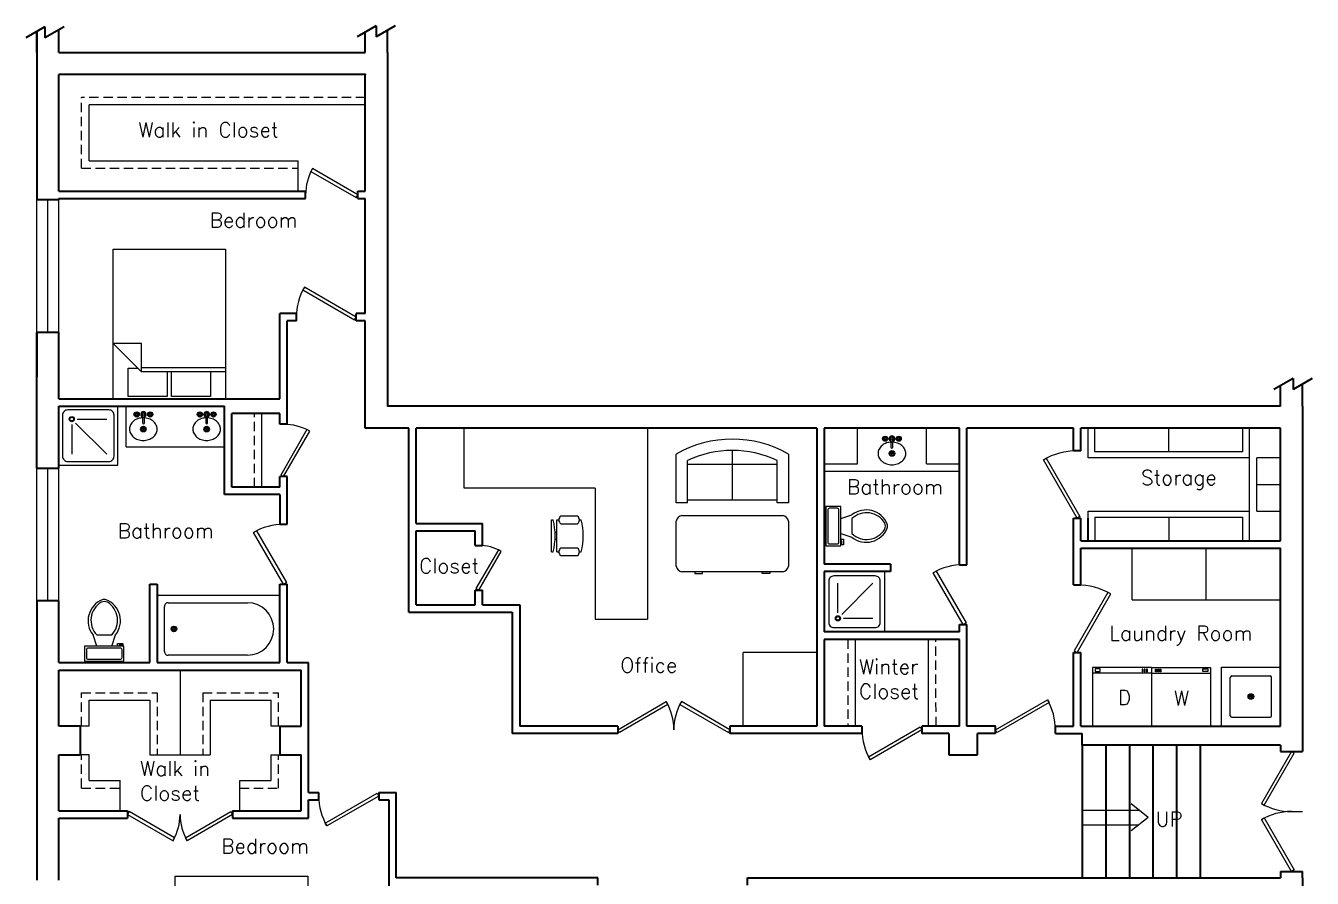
# Model space of a CAD drawing. Header units: millimetres. Extents: x -13274 to 77127, y -114744 to 1151.
# Drawn here: x 31086 to 48548, y -107272 to -95703 of the extents above; entities that cross this region are included whole.
import ezdxf

# ---------------------------------------------------------------- set-up
doc = ezdxf.new("R2010")
doc.units = ezdxf.units.MM
doc.header["$LTSCALE"] = 5
doc.linetypes.add('DASHEDX2', pattern=[38.1, 25.4, -12.7])
for name, color, linetype in [('Bathtub', 4, 'Continuous'), ('Bed', 4, 'Continuous'), ('CLoset', 1, 'Continuous'), ('Closet Hidden', 1, 'DASHEDX2'), ('Countertop', 1, 'Continuous'), ('Door', 1, 'Continuous'), ('Office', 4, 'Continuous'), ('Sink', 4, 'Continuous'), ('Storage', 1, 'Continuous'), ('text', 1, 'Continuous'), ('Toilet', 4, 'Continuous'), ('Washing Machine', 4, 'Continuous'), ('Windows', 1, 'Continuous')]:
    doc.layers.add(name, color=color, linetype=linetype)
doc.layers.add('Wall', color=7, linetype='Continuous', lineweight=35)
doc.styles.add('Roman', font='romans')

# ---------------------------------------------------------------- blocks, each defined once
blk = doc.blocks.new('Faucet - Bathroom top')
for p, q in [((-4.107, 0.125), (-4.375, 0.125)), ((-3.75, 0.4788), (-3.75, 0.75)), ((-3.5, 0.482), (-3.5, 0.75)), ((-3.1461, 0.125), (-2.875, 0.125)), ((3.143, 0.125), (2.875, 0.125)), ((3.5, 0.4788), (3.5, 0.75)), ((3.75, 0.482), (3.75, 0.75)), ((4.1039, 0.125), (4.375, 0.125)), ((-4.1039, -0.125), (-4.375, -0.125)), ((-3.75, -0.4821), (-3.75, -0.75)), ((-3.5, -0.4789), (-3.5, -0.75)), ((-3.143, -0.125), (-2.875, -0.125)), ((-0.5, -0.8639), (-0.5, -4.5)), ((0.5, -4.5), (0.5, -0.8631)), ((3.1461, -0.125), (2.875, -0.125)), ((3.5, -0.4821), (3.5, -0.75)), ((3.75, -0.4789), (3.75, -0.75)), ((4.107, -0.125), (4.375, -0.125))]:
    blk.add_line(p, q)
for centre, radius in [((-3.625, 0), 1.375), ((-4.625, 0), 0.2795), ((-3.625, 0), 0.5), ((-3.625, 1), 0.2795), ((-2.625, 0), 0.2795), ((0, 0), 0.5), ((3.625, 0), 1.375), ((2.625, 0), 0.2795), ((3.625, 0), 0.5), ((3.625, 1), 0.2795), ((4.625, 0), 0.2795), ((-3.625, -1), 0.2795), ((3.625, -1), 0.2795)]:
    blk.add_circle(centre, radius)
for centre, radius, start, end in [((-3.625, 0), 1, 105.2407, 164.2093), ((-3.625, 0), 1, 16.44125, 74.07887), ((0, 0), 1.5, 289.6514, 250.3603), ((0, 0), 1, 300.3431, 239.7554), ((3.625, 0), 1, 106.12, 164.0884), ((3.625, 0), 1, 16.23422, 73.90469), ((-3.625, 0), 1, 196.2342, 253.9047), ((-3.625, 0), 1, 286.12, 344.0884), ((0, -4.5), 0.5, 180, 0), ((3.625, 0), 1, 196.4413, 254.0789), ((3.625, 0), 1, 285.2407, 344.2093)]:
    blk.add_arc(centre, radius, start, end)
blk = doc.blocks.new('Desk - 30 x 60 in.')
at = {"linetype": 'Continuous'}
for p, q in [((-26.999995, 0), (26.999995, 0)), ((-29.999995, -27), (-29.999995, -3)), ((29.999995, -3), (29.999995, -27)), ((26.999995, -30), (-26.999995, -30)), ((-20.000005, -30), (-20.000005, -31)), ((-20.000005, -31), (-16.000005, -31)), ((-16.000005, -31), (-16.000005, -30)), ((15.999995, -31), (15.999995, -30)), ((19.999995, -31), (15.999995, -31)), ((19.999995, -30), (19.999995, -31))]:
    blk.add_line(p, q, dxfattribs=at)
for centre, start, end in [((-26.499995, -3.5), 98.1301, 171.8699), ((26.499995, -3.5), 8.130102, 81.8699), ((-26.499995, -26.5), 188.1301, 261.8699), ((26.499995, -26.5), 278.1301, 351.8699)]:
    blk.add_arc(centre, 3.535534, start, end, dxfattribs=at)
blk = doc.blocks.new('Sofa - Roundback Loveseat 5 ft.')
at = {"linetype": 'Continuous'}
for p, q in [((0, -32.44198), (0, -5.99998)), ((-24, -33.99998), (-24, -11.46958)), ((-23.9998, -13.38178), (23.99986, -13.38178)), ((24.00004, -33.99998), (24.00004, -11.46958)), ((-24, -32.44198), (24.00004, -32.44198))]:
    blk.add_line(p, q, dxfattribs=at)
for points in [[(-24, -33.99998), (-30, -33.99998), (-30, -7.99998)], [(30.00004, -7.99998), (30.00004, -33.99998), (24.00004, -33.99998)]]:
    blk.add_lwpolyline(points, dxfattribs=at)
for centre, radius, start, end in [((0, -60.24998), 60.24998, 60.13715, 119.8628), ((0, -61.38438), 55.38444, 64.32083, 115.6792)]:
    blk.add_arc(centre, radius, start, end, dxfattribs=at)
blk = doc.blocks.new('Chair - Desk')
at = {"linetype": 'Continuous'}
for p, q in [((-8.5, 0), (-8.5, -1)), ((-8.5, 0), (8.5, 0)), ((8.5, 0), (8.5, -1)), ((-10.5, -5), (-10.5, -14)), ((-8.5, -3), (-8.5, -4)), ((-8.5, -3), (8.5, -3)), ((-6.5, -14), (-6.5, -5)), ((-2, -3), (-2, -1.9355)), ((2, -1.9576), (2, -3)), ((6.5, -5), (6.5, -14)), ((8.5, -3), (8.5, -4)), ((10.5, -14), (10.5, -5)), ((-8.5, -15), (-8.5, -16)), ((8.5, -15), (8.5, -16))]:
    blk.add_line(p, q, dxfattribs=at)
for centre, radius, start, end in [((-8.5, -6.5), 2.5, 36.8699, 143.1301), ((0, 34.625), 36.625, 256.5803, 283.4197), ((8.5, -6.5), 2.5, 36.8699, 143.1301), ((-8.5, -12.5), 2.5, 216.8699, 323.1301), ((0, 19.625), 36.625, 256.5803, 283.4197), ((8.5, -12.5), 2.5, 216.8699, 323.1301)]:
    blk.add_arc(centre, radius, start, end, dxfattribs=at)

msp = doc.modelspace()

# ---------------------------------------------------------------- linework, layer by layer
for p, q in [((46320.48, -106446.031), (46091.372, -106262.118)), ((45425.16, -106346.031), (46195.906, -106346.031)), ((46320.48, -106446.031), (46091.372, -106629.944)), ((45425.16, -106546.031), (46195.906, -106546.031))]:
    msp.add_line(p, q)
at = {"layer": 'Bathtub', "linetype": 'Continuous'}
for p, q in [((32215.16, -100916.031), (31655.16, -100916.031)), ((32335.16, -101666.031), (32335.16, -100866.031)), ((31585.16, -100986.031), (31585.16, -101546.031)), ((31763.193, -101094.064), (32185.16, -101516.031)), ((31785.16, -101041.031), (32185.16, -101041.031)), ((32285.16, -101546.031), (32285.16, -100986.031)), ((31710.16, -101116.031), (31710.16, -101516.031)), ((31655.16, -101616.031), (32215.16, -101616.031)), ((31535.16, -101666.031), (32335.16, -101666.031)), ((42615.16, -103169.431), (42055.16, -103169.431)), ((42745.16, -103929.431), (42745.16, -103109.431)), ((41985.16, -103239.431), (41985.16, -103799.431)), ((42110.16, -103669.431), (42110.16, -103269.431)), ((42163.193, -103691.398), (42585.16, -103269.431)), ((42685.16, -103799.431), (42685.16, -103239.431)), ((42055.16, -103869.431), (42615.16, -103869.431)), ((42185.16, -103744.431), (42585.16, -103744.431))]:
    msp.add_line(p, q, dxfattribs=at)
at = {"layer": 'Bathtub'}
for p, q in [((32868.56, -103431.631), (34535.16, -103431.631)), ((33071.76, -103888.831), (33122.56, -103888.831)), ((33097.16, -103863.431), (33097.16, -103914.231))]:
    msp.add_line(p, q, dxfattribs=at)
for points in [[(33020.96, -103533.231), (34095.935, -103533.231)], [(32970.16, -104193.631), (32970.16, -103584.031)], [(34095.935, -104244.431), (33020.96, -104244.431)]]:
    msp.add_lwpolyline(points, dxfattribs=at)
for radius in [38.1, 25.4]:
    msp.add_circle((33097.16, -103888.831), radius, dxfattribs=at)
for centre, radius, start, end in [((33014.61, -103577.681), 44.901, 81.8699, 188.1301), ((34095.935, -103888.831), 355.6, 270, 90), ((33014.61, -104199.981), 44.901, 171.8699, 278.1301)]:
    msp.add_arc(centre, radius, start, end, dxfattribs=at)
at = {"layer": 'Bathtub', "linetype": 'Continuous'}
for centre, major_axis, start_param, end_param in [((31655.16, -100986.031), (49.497, 49.497), 0.785398163, 2.35619449), ((32215.16, -100986.031), (-49.497, 49.497), 3.926990817, 5.497787144), ((31710.16, -101041.031), (24.749, 24.749), 5.497787144, 11.780972451), ((31710.16, -101041.031), (17.678, 17.678), 5.497787144, 11.780972451), ((31655.16, -101546.031), (-49.497, 49.497), 0.785398163, 2.35619449), ((32215.16, -101546.031), (49.497, 49.497), 3.926990817, 5.497787144), ((42055.16, -103239.431), (-49.497, -49.497), 3.926990817, 5.497787144), ((42615.16, -103239.431), (-49.497, 49.497), 3.926990817, 5.497787144), ((42110.16, -103744.431), (-24.749, 24.749), 5.497787144, 11.780972451), ((42110.16, -103744.431), (-17.678, 17.678), 5.497787144, 11.780972451), ((42055.16, -103799.431), (-49.497, 49.497), 0.785398163, 2.35619449), ((42615.16, -103799.431), (-49.497, -49.497), 0.785398163, 2.35619449)]:
    msp.add_ellipse(centre, major_axis=major_axis, ratio=1, start_param=start_param, end_param=end_param, dxfattribs=at)
at = {"layer": 'Bed', "linetype": 'Continuous'}
for p, q in [((32273.16, -98734.03), (33797.16, -98734.03)), ((32273.16, -100766.031), (32273.16, -98734.03)), ((33797.16, -98734.03), (33797.16, -100766.031)), ((32273.16, -100014.191), (32659.24, -100400.271)), ((32659.24, -100014.191), (32273.16, -100014.191)), ((32659.24, -100400.271), (32659.24, -100014.191)), ((32476.36, -100349.471), (32608.456, -100349.471)), ((32476.36, -100735.551), (32476.36, -100349.471)), ((32659.24, -100339.311), (33797.16, -100339.311)), ((33797.16, -100400.271), (32659.24, -100400.271)), ((33004.68, -100400.271), (33004.68, -100735.551)), ((33065.641, -100735.551), (33065.641, -100400.271)), ((33593.96, -100400.271), (33593.96, -100735.551)), ((33004.68, -100735.551), (32476.36, -100735.551)), ((33593.96, -100735.551), (33065.641, -100735.551)), ((33115.161, -107244.03), (34915.16, -107244.03)), ((33115.161, -109276.031), (33115.161, -107244.03)), ((34915.16, -107244.03), (34915.16, -109276.031))]:
    msp.add_line(p, q, dxfattribs=at)
at = {"layer": 'CLoset'}
for p, q in [((31945.16, -97536.031), (31945.16, -96776.031)), ((35695.16, -96776.031), (31945.16, -96776.031)), ((31945.16, -97536.031), (34783.96, -97536.031)), ((34783.96, -97946.031), (34783.96, -97536.031)), ((34291.16, -101966.031), (34291.16, -100966.031)), ((42345.16, -104029.431), (42345.16, -105206.031)), ((43340.16, -105206.031), (43340.16, -104029.431)), ((33180.16, -104446.031), (33180.16, -105596.031)), ((31945.16, -105206.031), (31945.16, -104856.031)), ((31945.16, -104856.031), (32770.16, -104856.031)), ((32770.16, -104856.031), (32770.16, -105596.031)), ((33590.16, -104856.031), (34415.16, -104856.031)), ((33590.16, -104856.031), (33590.16, -105596.031)), ((34415.16, -105206.031), (34415.16, -104856.031)), ((31945.16, -105206.031), (31825.16, -105206.031)), ((31945.16, -105596.031), (31825.16, -105596.031)), ((31945.16, -105946.031), (31945.16, -105596.031)), ((32770.16, -105596.031), (33590.16, -105596.031)), ((34415.16, -105946.031), (34415.16, -105596.031)), ((34415.16, -105596.031), (34535.16, -105596.031)), ((31945.16, -105946.031), (32368.96, -105946.031)), ((32368.96, -106356.031), (32368.96, -105946.031)), ((33991.36, -105946.031), (34415.16, -105946.031)), ((33991.36, -106356.031), (33991.36, -105946.031))]:
    msp.add_line(p, q, dxfattribs=at)
at = {"layer": 'Closet Hidden'}
for p, q in [((31844.16, -97637.031), (31844.16, -96675.031)), ((35695.16, -96675.031), (31844.16, -96675.031)), ((31844.16, -97637.031), (34783.96, -97637.031)), ((34189.16, -101966.031), (34189.16, -100966.031)), ((42244.16, -104029.431), (42244.16, -105206.031)), ((43441.16, -105206.031), (43440.198, -104029.431)), ((31844.16, -105206.031), (31844.16, -104755.031)), ((31844.16, -104755.031), (32871.16, -104755.031)), ((32871.16, -104755.031), (32871.16, -105596.031)), ((33489.16, -104755.031), (34516.16, -104755.031)), ((33489.16, -104755.031), (33489.16, -105596.031)), ((34516.16, -105206.031), (34516.16, -104755.031)), ((34535.16, -105206.031), (34415.16, -105206.031)), ((31844.16, -106047.031), (31844.16, -105596.031)), ((34516.16, -106047.031), (34516.16, -105596.031)), ((31844.16, -106047.031), (32368.96, -106047.031)), ((33991.36, -106047.031), (34516.16, -106047.031))]:
    msp.add_line(p, q, dxfattribs=at)
at = {"layer": 'Door'}
msp.add_line((48265.16, -106366.031), (48417.56, -106366.031), dxfattribs=at)
msp.add_line((48265.16, -106366.031), (48417.56, -106366.031), dxfattribs=at)
for points in [[(35595.16, -97996.031), (34979.243, -97640.431), (34957.018, -97678.926), (35572.935, -98034.526)], [(35571.56, -99656.031), (34867.655, -99249.631), (34845.43, -99288.126), (35549.335, -99694.526)], [(34585.16, -101821.631), (34940.76, -101205.714), (34902.266, -101183.489), (34546.666, -101799.406)], [(45355.16, -102386.031), (44897.96, -101594.138), (44936.455, -101571.913), (45393.655, -102363.806)], [(34585.16, -103281.631), (34178.76, -102577.726), (34217.255, -102555.501), (34623.655, -103259.406)], [(37235.16, -103363.841), (37539.96, -102835.911), (37501.466, -102813.686), (37196.666, -103341.616)], [(43810.16, -103829.431), (43403.76, -103125.526), (43442.255, -103103.301), (43848.655, -103807.206)], [(45355.16, -104206.031), (45812.36, -103414.138), (45773.866, -103391.913), (45316.666, -104183.806)], [(39120.66, -105256.031), (39780.572, -104875.031), (39802.797, -104913.526), (39142.885, -105294.526)], [(40644.66, -105256.031), (39984.749, -104875.031), (39962.524, -104913.526), (40622.435, -105294.526)], [(44249.16, -105256.031), (44953.066, -104849.631), (44975.291, -104888.126), (44271.385, -105294.526)], [(43249.06, -105256.031), (42545.155, -105662.431), (42522.93, -105623.936), (43226.835, -105217.536)], [(48265.16, -105553.231), (47858.76, -106257.137), (47897.255, -106279.362), (48303.655, -105575.456)], [(35876.56, -106156.031), (35172.655, -106562.431), (35150.43, -106523.936), (35854.335, -106117.536)], [(32468.96, -106406.031), (33084.878, -106761.631), (33107.103, -106723.136), (32491.185, -106367.536)], [(33891.36, -106406.031), (33275.443, -106761.631), (33253.218, -106723.136), (33869.135, -106367.536)], [(48265.16, -107178.831), (47858.76, -106474.926), (47897.255, -106452.701), (48303.655, -107156.606)]]:
    msp.add_lwpolyline(points, close=True, dxfattribs=at)
for centre, radius, start, end in [((35595.16, -97996.031), 711.2, 150, 180), ((35571.56, -99656.031), 812.8, 150, 180), ((34585.16, -101821.631), 711.2, 60, 90), ((45355.16, -102386.031), 914.4, 90, 120), ((34585.16, -103281.631), 812.8, 90, 120), ((37235.16, -103363.841), 609.6, 60, 90), ((43810.16, -103829.431), 812.8, 90, 120), ((45355.16, -104206.031), 914.4, 60, 90), ((39120.66, -105256.031), 762, 0, 30), ((40644.66, -105256.031), 762, 150, 180), ((44249.16, -105256.031), 812.8, 0, 30), ((43249.06, -105256.031), 812.8, 180, 210), ((35876.56, -106156.031), 812.8, 180, 210), ((48265.16, -105553.231), 812.8, 240, 270), ((32468.96, -106406.031), 711.2, 330, 0), ((33891.36, -106406.031), 711.2, 180, 210), ((48265.16, -107178.831), 812.8, 90, 120)]:
    msp.add_arc(centre, radius, start, end, dxfattribs=at)
at = {"layer": 'Office'}
for p, q in [((37035.16, -101976.031), (37035.16, -101166.031)), ((39525.16, -101166.031), (39525.16, -103756.031)), ((38815.16, -101976.031), (37035.16, -101976.031)), ((38815.16, -101976.031), (38815.16, -103756.031)), ((38815.16, -103756.031), (39525.16, -103756.031))]:
    msp.add_line(p, q, dxfattribs=at)
at = {"layer": 'Sink'}
for p, q in [((32448.56, -101416.031), (32448.56, -100866.031)), ((32707.431, -101176.794), (32656.631, -101176.794)), ((32682.031, -101202.194), (32682.031, -101151.394)), ((33567.072, -101176.798), (33516.272, -101176.798)), ((33541.672, -101202.198), (33541.672, -101151.398)), ((32448.56, -101416.031), (33785.16, -101416.031)), ((42868.06, -101506.798), (42817.26, -101506.798)), ((42842.66, -101532.198), (42842.66, -101481.398)), ((41925.16, -101746.031), (43760.16, -101746.031)), ((47315.16, -105206.031), (47315.16, -104406.031)), ((47315.16, -104406.031), (48115.16, -104406.031)), ((47435.16, -105066.031), (47435.16, -104546.031)), ((47455.16, -104526.031), (47975.16, -104526.031)), ((47995.16, -105066.031), (47995.16, -104546.031)), ((47740.56, -104806.031), (47689.76, -104806.031)), ((47715.16, -104780.631), (47715.16, -104831.431)), ((47455.16, -105086.031), (47975.16, -105086.031))]:
    msp.add_line(p, q, dxfattribs=at)
at = {"layer": 'Sink', "linetype": 'Continuous'}
for points in [[(32870.51, -101178.902, 0.118282567), (32857.47, -101121.74, 0.10460746), (32816.518, -101069.86, 0.089717964), (32757.382, -101036.38, 0.081436083), (32683.745, -101023.459, 0.081436083), (32609.838, -101034.73, 0.089717964), (32549.968, -101066.879, 0.10460746), (32507.866, -101117.831, 0.118282567), (32493.551, -101174.686, 0.118282567), (32506.591, -101231.848, 0.10460746), (32547.543, -101283.728, 0.089717964), (32606.679, -101317.208, 0.081436083), (32680.316, -101330.129, 0.081436083), (32754.223, -101318.858, 0.089717964), (32814.093, -101286.709, 0.10460746), (32856.195, -101235.757, 0.118282567)], [(33730.151, -101178.906, 0.118282567), (33717.111, -101121.745, 0.10460746), (33676.159, -101069.865, 0.089717964), (33617.023, -101036.384, 0.081436083), (33543.386, -101023.463, 0.081436083), (33469.479, -101034.734, 0.089717964), (33409.609, -101066.884, 0.10460746), (33367.507, -101117.835, 0.118282567), (33353.192, -101174.69, 0.118282567), (33366.232, -101231.852, 0.10460746), (33407.184, -101283.732, 0.089717964), (33466.32, -101317.213, 0.081436083), (33539.957, -101330.133, 0.081436083), (33613.864, -101318.863, 0.089717964), (33673.734, -101286.713, 0.10460746), (33715.836, -101235.762, 0.118282567)], [(43031.14, -101508.906, 0.118282567), (43018.1, -101451.745, 0.10460746), (42977.148, -101399.865, 0.089717964), (42918.012, -101366.384, 0.081436083), (42844.375, -101353.463, 0.081436083), (42770.468, -101364.734, 0.089717964), (42710.598, -101396.884, 0.10460746), (42668.496, -101447.835, 0.118282567), (42654.181, -101504.69, 0.118282567), (42667.221, -101561.852, 0.10460746), (42708.173, -101613.732, 0.089717964), (42767.309, -101647.213, 0.081436083), (42840.946, -101660.133, 0.081436083), (42914.853, -101648.863, 0.089717964), (42974.723, -101616.713, 0.10460746), (43016.825, -101565.762, 0.118282567)]]:
    msp.add_lwpolyline(points, format="xyb", close=True, dxfattribs=at)
at = {"layer": 'Sink'}
for centre, radius in [((32682.031, -101176.794), 38.1), ((32682.031, -101176.794), 25.4), ((33541.672, -101176.798), 38.1), ((33541.672, -101176.798), 25.4), ((42842.66, -101506.798), 38.1), ((42842.66, -101506.798), 25.4), ((47715.16, -104806.031), 38.1), ((47715.16, -104806.031), 25.4)]:
    msp.add_circle(centre, radius, dxfattribs=at)
for centre, start, end in [((47455.16, -104546.031), 90, 180), ((47975.16, -104546.031), 0, 90), ((47455.16, -105066.031), 180, 270), ((47975.16, -105066.031), 270, 0)]:
    msp.add_arc(centre, 20, start, end, dxfattribs=at)
at = {"layer": 'Storage'}
for p, q in [((42375.16, -101646.031), (42375.16, -101166.031)), ((43310.16, -101646.031), (43310.16, -101166.031)), ((45505.16, -101566.031), (45505.16, -101166.031)), ((45595.16, -101486.031), (45595.16, -101166.031)), ((46600.16, -101486.031), (46600.16, -101166.031)), ((47605.16, -101486.031), (47605.16, -101166.031)), ((47695.16, -102691.631), (47695.16, -101166.031)), ((47695.16, -101566.031), (45505.16, -101566.031)), ((47605.16, -101486.031), (45595.16, -101486.031)), ((47795.16, -102291.631), (47795.16, -101566.031)), ((48115.16, -101566.031), (47795.16, -101566.031)), ((41925.16, -101646.031), (42375.16, -101646.031)), ((43310.16, -101646.031), (43760.16, -101646.031)), ((47795.16, -101928.831), (48115.16, -101928.831)), ((45505.16, -102691.631), (45505.16, -102291.631)), ((45505.16, -102291.631), (47695.16, -102291.631)), ((47795.16, -102291.631), (48115.16, -102291.631)), ((45595.16, -102371.631), (47605.16, -102371.631)), ((47605.16, -102691.631), (47605.16, -102371.631)), ((46105.16, -103491.631), (46105.16, -102791.631)), ((47110.16, -103491.631), (47110.16, -102791.631)), ((46105.16, -103491.631), (48115.16, -103491.631)), ((41825.16, -104206.031), (40825.16, -104206.031)), ((40825.16, -105206.031), (40825.16, -104206.031))]:
    msp.add_line(p, q, dxfattribs=at)
at = {"layer": 'Storage', "color": 1}
for p, q in [((45595.16, -102371.631), (45595.16, -102691.631)), ((46600.16, -102371.631), (46600.16, -102691.631))]:
    msp.add_line(p, q, dxfattribs=at)
at = {"layer": 'Toilet'}
for p, q in [((42148.36, -102226.031), (41945.16, -102226.031)), ((41945.16, -102226.031), (41945.16, -102759.431)), ((42097.56, -102251.431), (41995.96, -102251.431)), ((42148.36, -102759.431), (42148.36, -102226.031)), ((42148.36, -102391.131), (42300.76, -102340.331)), ((42300.76, -102391.131), (42300.76, -102594.331)), ((42148.36, -102594.331), (42300.76, -102645.131)), ((42148.36, -102670.531), (42186.46, -102670.531)), ((42186.46, -102670.531), (42186.46, -102746.731)), ((41945.16, -102759.431), (42148.36, -102759.431)), ((42161.06, -102695.931), (42148.36, -102695.931)), ((42161.06, -102746.731), (42161.06, -102695.931)), ((42186.46, -102746.731), (42161.06, -102746.731)), ((32050.26, -104122.831), (31999.46, -103970.431)), ((32050.26, -103970.431), (32253.46, -103970.431)), ((32253.46, -104122.831), (32304.26, -103970.431)), ((31885.16, -104122.831), (31885.16, -104326.031)), ((32418.56, -104122.831), (31885.16, -104122.831)), ((31910.56, -104173.631), (31910.56, -104275.231)), ((32329.66, -104084.731), (32405.86, -104084.731)), ((32329.66, -104122.831), (32329.66, -104084.731)), ((32405.86, -104110.131), (32355.06, -104110.131)), ((32355.06, -104110.131), (32355.06, -104122.831)), ((32405.86, -104084.731), (32405.86, -104110.131)), ((32418.56, -104326.031), (32418.56, -104122.831)), ((31885.16, -104326.031), (32418.56, -104326.031))]:
    msp.add_line(p, q, dxfattribs=at)
for points in [[(41970.56, -102276.831), (41970.56, -102708.631)], [(42122.96, -102708.631), (42122.96, -102276.831)], [(41995.96, -102734.031), (42097.56, -102734.031)], [(32367.76, -104148.231), (31935.96, -104148.231)], [(32393.16, -104275.231), (32393.16, -104173.631)], [(31935.96, -104300.631), (32367.76, -104300.631)]]:
    msp.add_lwpolyline(points, dxfattribs=at)
for centre, radius, start, end in [((41992.785, -102273.656), 22.451, 81.8699, 188.1301), ((42100.735, -102273.656), 22.451, 351.8699, 98.1301), ((42493.304, -102582.127), 309.093, 22.0284333, 128.5307064), ((42499.322, -102599.408), 287.761, 31.0530066, 133.6320922), ((42653.223, -102492.731), 101.6, 335.7318247, 24.268174), ((42681.76, -102492.731), 101.6, 344.8605283, 15.1394708), ((42499.323, -102386.052), 287.761, 226.3677254, 328.9468239), ((42493.305, -102403.334), 309.093, 231.4691097, 337.9714347), ((41992.785, -102711.806), 22.451, 171.8699, 278.1301), ((42100.735, -102711.806), 22.451, 261.869898, 8.1301), ((32241.256, -103777.887), 309.093, 112.0284333, 218.5307064), ((32258.538, -103771.87), 287.761, 121.0530066, 223.6320922), ((32151.86, -103617.969), 101.6, 65.7318247, 114.268174), ((32151.86, -103589.432), 101.6, 74.8605283, 105.1394708), ((32062.463, -103777.887), 309.093, 321.4691097, 67.9714347), ((32045.181, -103771.869), 287.761, 316.3677254, 58.9468239), ((31932.785, -104170.456), 22.451, 81.8699, 188.1301), ((32370.935, -104170.456), 22.451, 351.869898, 98.1301), ((31932.785, -104278.406), 22.451, 171.8699, 278.1301), ((32370.935, -104278.406), 22.451, 261.8699, 8.1301)]:
    msp.add_arc(centre, radius, start, end, dxfattribs=at)
at = {"layer": 'Wall'}
for p, q in [((31345.529, -95715.571), (31085.721, -95865.571)), ((31235.16, -95779.292), (31235.16, -98066.031)), ((31235.16, -96066.031), (31235.16, -95779.292)), ((31345.529, -95715.571), (31345.529, -95865.571)), ((31605.336, -95715.571), (31345.529, -95865.571)), ((31535.16, -96066.031), (31535.16, -95766.031)), ((35841.97, -95702.728), (35582.162, -95852.728)), ((35695.16, -96066.031), (35695.16, -95787.488)), ((35841.97, -95702.728), (35841.97, -95852.728)), ((36101.777, -95702.728), (35841.97, -95852.728)), ((35995.16, -96066.031), (35995.16, -95766.031)), ((31535.16, -96066.031), (35695.16, -96066.031)), ((35995.16, -96066.031), (35995.16, -100866.031)), ((31535.16, -97946.031), (31535.16, -96366.031)), ((35695.16, -96366.031), (31535.16, -96366.031)), ((35695.16, -97946.031), (35695.16, -96366.031)), ((31535.16, -97946.031), (34883.96, -97946.031)), ((34883.96, -98046.031), (34883.96, -97946.031)), ((35595.16, -98046.031), (35595.16, -97946.031)), ((35595.16, -97946.031), (35695.16, -97946.031)), ((31535.16, -98066.031), (31235.16, -98066.031)), ((31535.16, -98066.031), (31535.16, -98046.031)), ((31535.16, -98046.031), (34883.96, -98046.031)), ((35595.16, -98046.031), (35695.16, -98046.031)), ((35695.16, -99606.031), (35695.16, -98046.031)), ((34535.16, -100766.031), (34535.16, -99606.031)), ((34758.76, -99606.031), (34535.16, -99606.031)), ((34635.16, -101110.431), (34635.16, -99706.031)), ((34758.76, -99706.031), (34635.16, -99706.031)), ((34758.76, -99706.031), (34758.76, -99606.031)), ((35571.56, -99706.031), (35571.56, -99606.031)), ((35695.16, -99606.031), (35571.56, -99606.031)), ((35695.16, -99706.031), (35571.56, -99706.031)), ((35695.16, -101166.031), (35695.16, -99706.031)), ((31535.16, -99866.031), (31235.16, -99866.031)), ((31235.16, -101706.031), (31235.16, -99866.031)), ((31235.16, -99866.031), (31235.16, -100466.492)), ((31535.16, -100766.031), (31535.16, -99866.031)), ((31235.16, -100866.031), (31235.16, -100566.031)), ((48288.253, -100489.336), (48028.445, -100639.336)), ((48288.253, -100489.336), (48288.253, -100639.336)), ((48548.06, -100489.336), (48288.253, -100639.336)), ((48415.16, -100866.031), (48415.16, -100566.031)), ((48115.16, -100866.031), (48115.16, -100589.271)), ((31535.16, -100766.031), (34535.16, -100766.031)), ((31535.16, -100866.031), (33785.16, -100866.031)), ((31535.16, -101706.031), (31535.16, -100866.031)), ((33785.16, -102066.031), (33785.16, -100866.031)), ((48115.16, -100866.031), (35995.16, -100866.031)), ((48415.16, -100866.031), (48415.16, -105553.231)), ((33885.16, -101966.031), (33885.16, -100966.031)), ((34535.16, -100966.031), (33885.16, -100966.031)), ((34535.16, -101110.431), (34535.16, -100966.031)), ((34635.16, -101110.431), (34535.16, -101110.431)), ((36285.16, -101166.031), (35695.16, -101166.031)), ((36285.16, -103659.041), (36285.16, -101166.031)), ((41825.16, -101166.031), (36385.16, -101166.031)), ((36385.16, -102459.041), (36385.16, -101166.031)), ((41825.16, -101166.031), (41825.16, -105206.031)), ((43760.16, -101166.031), (41925.16, -101166.031)), ((41925.16, -101166.031), (41925.16, -103009.431)), ((43760.16, -103016.631), (43760.16, -101166.031)), ((45305.16, -101166.031), (43860.16, -101166.031)), ((43860.16, -103016.631), (43860.16, -101166.031)), ((45305.16, -101471.631), (45305.16, -101166.031)), ((45405.16, -101471.631), (45405.16, -101166.031)), ((48115.16, -101166.031), (45405.16, -101166.031)), ((48115.16, -102691.631), (48115.16, -101166.031)), ((45405.16, -101471.631), (45305.16, -101471.631)), ((31235.16, -101706.031), (31535.16, -101706.031)), ((34535.16, -101966.031), (33885.16, -101966.031)), ((34535.16, -101966.031), (34535.16, -101821.631)), ((34635.16, -101821.631), (34535.16, -101821.631)), ((34635.16, -102468.831), (34635.16, -101821.631)), ((34535.16, -102066.031), (33785.16, -102066.031)), ((34535.16, -102066.031), (34535.16, -102468.831)), ((34535.16, -102468.831), (34635.16, -102468.831)), ((36385.16, -102459.041), (37285.16, -102459.041)), ((37285.16, -102754.241), (37285.16, -102459.041)), ((45305.16, -102386.031), (45405.16, -102386.031)), ((45305.16, -103291.631), (45305.16, -102386.031)), ((45405.16, -102691.631), (45405.16, -102386.031)), ((45505.16, -102691.631), (45505.16, -102386.031)), ((36385.16, -103559.041), (36385.16, -102559.041)), ((36385.16, -102559.041), (37185.16, -102559.041)), ((37185.16, -102754.241), (37185.16, -102559.041)), ((37185.16, -102754.241), (37285.16, -102754.241)), ((45405.16, -102691.631), (48115.16, -102691.631)), ((45405.16, -102791.631), (48115.16, -102791.631)), ((45405.16, -103291.631), (45405.16, -102791.631)), ((48115.16, -105206.031), (48115.16, -102791.631)), ((42825.16, -103009.431), (42825.16, -103109.431)), ((43760.16, -103016.631), (43860.16, -103016.631)), ((41925.16, -103109.431), (41925.16, -103929.431)), ((32768.56, -104346.031), (32768.56, -103281.631)), ((32768.56, -103281.631), (32868.56, -103281.631)), ((32868.56, -103281.631), (32868.56, -104346.031)), ((34535.16, -104346.031), (34535.16, -103281.631)), ((34535.16, -103281.631), (34635.16, -103281.631)), ((34635.16, -104346.031), (34635.16, -103281.631)), ((37185.16, -103559.041), (37185.16, -103363.841)), ((37185.16, -103363.841), (37285.16, -103363.841)), ((37285.16, -103559.041), (37285.16, -103363.841)), ((45305.16, -103291.631), (45405.16, -103291.631)), ((31535.16, -103506.031), (31235.16, -103506.031)), ((31235.16, -103506.031), (31235.16, -107296.031)), ((31535.16, -104346.031), (31535.16, -103506.031)), ((36285.16, -103659.041), (37690.16, -103659.041)), ((36385.16, -103559.041), (37185.16, -103559.041)), ((37285.16, -103559.041), (37790.16, -103559.041)), ((37690.16, -103659.041), (37690.16, -105306.031)), ((37790.16, -103559.041), (37790.16, -105206.031)), ((43760.16, -103929.431), (43760.16, -103829.431)), ((43760.16, -103829.431), (43860.16, -103829.431)), ((43860.16, -105206.031), (43860.16, -103829.431)), ((43760.16, -103929.431), (41925.16, -103929.431)), ((41925.16, -104029.431), (41925.16, -105206.031)), ((43760.16, -104029.431), (41925.16, -104029.431)), ((43760.16, -105206.031), (43760.16, -104029.431)), ((45305.16, -104206.031), (45405.16, -104206.031)), ((45305.16, -105206.031), (45305.16, -104206.031)), ((45405.16, -105206.031), (45405.16, -104206.031)), ((31535.16, -104346.031), (32768.56, -104346.031)), ((32868.56, -104346.031), (34535.16, -104346.031)), ((34635.16, -104346.031), (34925.16, -104346.031)), ((34925.16, -106106.031), (34925.16, -104346.031)), ((31535.16, -105206.031), (31535.16, -104446.031)), ((31535.16, -104446.031), (34825.16, -104446.031)), ((34825.16, -105206.031), (34825.16, -104446.031)), ((31825.16, -105206.031), (31535.16, -105206.031)), ((31825.16, -105206.031), (31825.16, -105596.031)), ((34535.16, -105206.031), (34535.16, -105596.031)), ((34535.16, -105206.031), (34825.16, -105206.031)), ((39120.66, -105206.031), (37790.16, -105206.031)), ((39120.66, -105206.031), (39120.66, -105306.031)), ((41825.16, -105206.031), (40644.66, -105206.031)), ((40644.66, -105206.031), (40644.66, -105306.031)), ((42436.26, -105206.031), (41925.16, -105206.031)), ((42436.26, -105206.031), (42436.26, -105306.031)), ((43760.16, -105206.031), (43249.06, -105206.031)), ((43249.06, -105206.031), (43249.06, -105306.031)), ((44249.16, -105206.031), (43860.16, -105206.031)), ((44249.16, -105206.031), (44220.16, -105206.031)), ((44249.16, -105306.031), (44249.16, -105206.031)), ((44321.528, -105206.031), (44320.16, -105206.031)), ((45061.16, -105306.031), (45061.16, -105206.031)), ((45061.16, -105206.031), (45305.16, -105206.031)), ((45405.16, -105206.031), (48115.16, -105206.031)), ((39120.66, -105306.031), (37690.16, -105306.031)), ((42436.26, -105306.031), (40644.66, -105306.031)), ((43615.16, -105306.031), (43249.06, -105306.031)), ((43615.16, -105306.031), (43615.16, -105596.031)), ((44005.16, -105596.031), (44005.16, -105306.031)), ((44155.16, -105306.031), (44005.16, -105306.031)), ((44249.16, -105306.031), (44005.16, -105306.031)), ((45061.16, -105306.031), (45425.16, -105306.031)), ((45425.16, -105466.031), (45425.16, -105306.031)), ((48115.16, -105466.031), (45425.16, -105466.031)), ((45425.16, -105466.031), (45425.16, -107266.031)), ((45745.16, -105466.031), (45745.16, -107266.031)), ((46065.16, -105466.031), (46065.16, -107266.031)), ((46385.16, -105466.031), (46385.16, -107266.031)), ((46705.16, -105466.031), (46705.16, -107266.031)), ((47025.16, -105466.031), (47025.16, -107266.031)), ((48115.16, -105466.031), (48115.16, -105553.231)), ((31535.16, -106356.031), (31535.16, -105596.031)), ((31535.16, -105596.031), (31825.16, -105596.031)), ((34535.16, -105596.031), (34825.16, -105596.031)), ((34825.16, -106356.031), (34825.16, -105596.031)), ((43615.16, -105596.031), (44005.16, -105596.031)), ((48115.16, -105553.231), (48415.16, -105553.231)), ((34925.16, -106106.031), (35063.76, -106106.031)), ((35063.76, -106206.031), (35063.76, -106106.031)), ((35876.56, -106106.031), (36115.16, -106106.031)), ((35876.56, -106106.031), (35876.56, -106206.031)), ((36115.16, -107266.031), (36115.16, -106106.031)), ((34925.16, -106206.031), (35063.76, -106206.031)), ((34925.16, -106456.031), (34925.16, -106206.031)), ((35876.56, -106206.031), (36015.16, -106206.031)), ((36015.16, -106206.031), (36015.16, -109276.031)), ((31535.16, -106356.031), (32468.96, -106356.031)), ((31535.16, -107296.031), (31535.16, -106456.031)), ((31535.16, -106456.031), (32468.96, -106456.031)), ((32468.96, -106356.031), (32468.96, -106456.031)), ((33891.36, -106356.031), (34825.16, -106356.031)), ((33891.36, -106356.031), (33891.36, -106456.031)), ((33891.36, -106456.031), (34925.16, -106456.031)), ((48115.16, -107178.831), (48415.16, -107178.831)), ((48115.16, -107178.831), (48115.16, -107266.031)), ((48415.16, -107266.031), (48415.16, -107178.831)), ((38849.16, -107266.031), (36115.16, -107266.031)), ((38849.16, -107366.031), (38849.16, -107266.031)), ((40881.16, -107266.031), (48115.16, -107266.031)), ((40881.16, -107366.031), (40881.16, -107266.031)), ((48415.16, -107266.031), (48415.16, -107566.031))]:
    msp.add_line(p, q, dxfattribs=at)
at = {"layer": 'Wall', "linetype": 'Continuous'}
for p, q in [((42825.16, -103009.431), (41925.16, -103009.431)), ((42825.16, -103109.431), (41925.16, -103109.431))]:
    msp.add_line(p, q, dxfattribs=at)
at = {"layer": 'Wall'}
msp.add_point((35695.16, -96366.031), dxfattribs=at)
at = {"layer": 'Washing Machine', "linetype": 'Continuous'}
for p, q in [((46365.768, -104413.801), (45565.768, -104413.801)), ((45565.768, -104413.801), (45565.768, -105213.806)), ((46365.768, -104413.801), (47165.768, -104413.801)), ((47165.768, -104413.801), (47165.768, -105213.806)), ((46365.768, -104488.801), (45565.768, -104488.801)), ((45669.089, -104430.068), (45599.088, -104430.068)), ((45599.088, -104430.068), (45599.088, -104466.833)), ((45599.088, -104466.833), (45669.089, -104466.833)), ((45669.089, -104466.833), (45669.089, -104430.068)), ((46238.094, -104435.32), (46238.094, -104472.085)), ((46250.344, -104435.32), (46238.094, -104435.32)), ((46238.094, -104472.085), (46250.344, -104472.085)), ((46250.344, -104472.085), (46250.344, -104435.32)), ((46267.845, -104435.32), (46267.845, -104472.085)), ((46280.095, -104435.32), (46267.845, -104435.32)), ((46267.845, -104472.085), (46280.095, -104472.085)), ((46280.095, -104472.085), (46280.095, -104435.32)), ((46297.595, -104435.32), (46297.595, -104472.085)), ((46309.845, -104435.32), (46297.595, -104435.32)), ((46297.595, -104472.085), (46309.845, -104472.085)), ((46309.845, -104472.085), (46309.845, -104435.32)), ((46365.768, -104488.801), (47165.768, -104488.801)), ((46421.691, -104435.32), (46433.942, -104435.32)), ((46421.691, -104472.085), (46421.691, -104435.32)), ((46433.942, -104472.085), (46421.691, -104472.085)), ((46433.942, -104435.32), (46433.942, -104472.085)), ((46451.442, -104435.32), (46463.692, -104435.32)), ((46451.442, -104472.085), (46451.442, -104435.32)), ((46463.692, -104472.085), (46451.442, -104472.085)), ((46463.692, -104435.32), (46463.692, -104472.085)), ((46481.192, -104472.085), (46481.192, -104435.32)), ((46481.192, -104435.32), (46493.443, -104435.32)), ((46493.443, -104472.085), (46481.192, -104472.085)), ((46493.443, -104435.32), (46493.443, -104472.085)), ((47062.448, -104430.068), (47132.449, -104430.068)), ((47062.448, -104466.833), (47062.448, -104430.068)), ((47132.449, -104466.833), (47062.448, -104466.833)), ((47132.449, -104430.068), (47132.449, -104466.833))]:
    msp.add_line(p, q, dxfattribs=at)
at = {"layer": 'Washing Machine'}
msp.add_line((46365.768, -104413.801), (46365.768, -105213.806), dxfattribs=at)
at = {"layer": 'Windows'}
for p, q in [((31235.16, -99866.031), (31235.16, -98066.031)), ((31385.16, -99866.031), (31385.16, -98066.031)), ((31535.16, -99866.031), (31535.16, -98066.031)), ((31235.16, -103506.031), (31235.16, -101706.031)), ((31385.16, -103506.031), (31385.16, -101706.031)), ((31535.16, -103506.031), (31535.16, -101706.031))]:
    msp.add_line(p, q, dxfattribs=at)

# ---------------------------------------------------------------- block references
at = {"layer": 'Office', "xscale": 25.4, "yscale": 25.4, "zscale": 25.4}
for name, p in [('Sofa - Roundback Loveseat 5 ft.', (40676.851, -101312.832)), ('Desk - 30 x 60 in.', (40676.852, -102350.231))]:
    msp.add_blockref(name, p, dxfattribs=at)
at = {"layer": 'Office', "xscale": 25.4, "yscale": 25.4, "zscale": 25.4, "rotation": 90}
msp.add_blockref('Chair - Desk', (38220.471, -102625.803), dxfattribs=at)
at = {"layer": 'Sink', "xscale": 25.4, "yscale": 25.4, "zscale": 25.4}
for p in [(32683.745, -100977.579), (33541.672, -100977.579), (42842.66, -101307.579)]:
    msp.add_blockref('Faucet - Bathroom top', p, dxfattribs=at)

# ---------------------------------------------------------------- texts
at = {"layer": 'Countertop', "char_height": 200, "attachment_point": 1, "style": 'Roman'}
for s, insert in [('D', (45909.752, -104719.786)), ('W', (46669.938, -104729.51))]:
    msp.add_mtext_dynamic_manual_height_columns(s, width=349.03036, gutter_width=50, heights=[0], dxfattribs=dict(at, insert=insert))
at = {"layer": 'text', "attachment_point": 1, "style": 'Roman'}
for s, width, insert, char_height in [('{\\H0.66667x;Walk in Closet}  ', 3697.34792, (32613.17, -97015.238), 300), ('Bedroom  ', 1947.95209, (33583.154, -98240.183), 200), ('{\\H0.66667x;Storage} ', 3697.34792, (46223.177, -101735.293), 300), ('Bathroom', 3697.34792, (42232.025, -101859.837), 200), ('Bathroom  ', 1947.95209, (32335.179, -102455.955), 200), ('Closet  ', 1947.95209, (36425.309, -102932.977), 200), ('{\\H0.66667x;Laundry Room }  ', 3697.34792, (45791.035, -103846.35), 300), ('Office  ', 1947.95209, (39157.562, -104279.644), 200), ('{\\H0.66667x;Winter \\PCloset  }  ', 3697.34792, (42395.182, -104301.278), 300), ('{\\H0.66667x;Walk in \\PCloset}  ', 1616.9876, (32637.333, -105683.716), 300), ('Bedroom  ', 1947.95209, (33739.635, -106734.553), 200)]:
    msp.add_mtext_dynamic_manual_height_columns(s, width=width, gutter_width=50, heights=[0], dxfattribs=dict(at, insert=insert, char_height=char_height))
at = {"layer": 'Wall', "insert": (46606.202, -106468.355), "char_height": 200, "attachment_point": 5, "style": 'Roman'}
msp.add_mtext_dynamic_manual_height_columns('UP', width=310.19713, gutter_width=50, heights=[0], dxfattribs=at)

doc.saveas('drawing.dxf')
